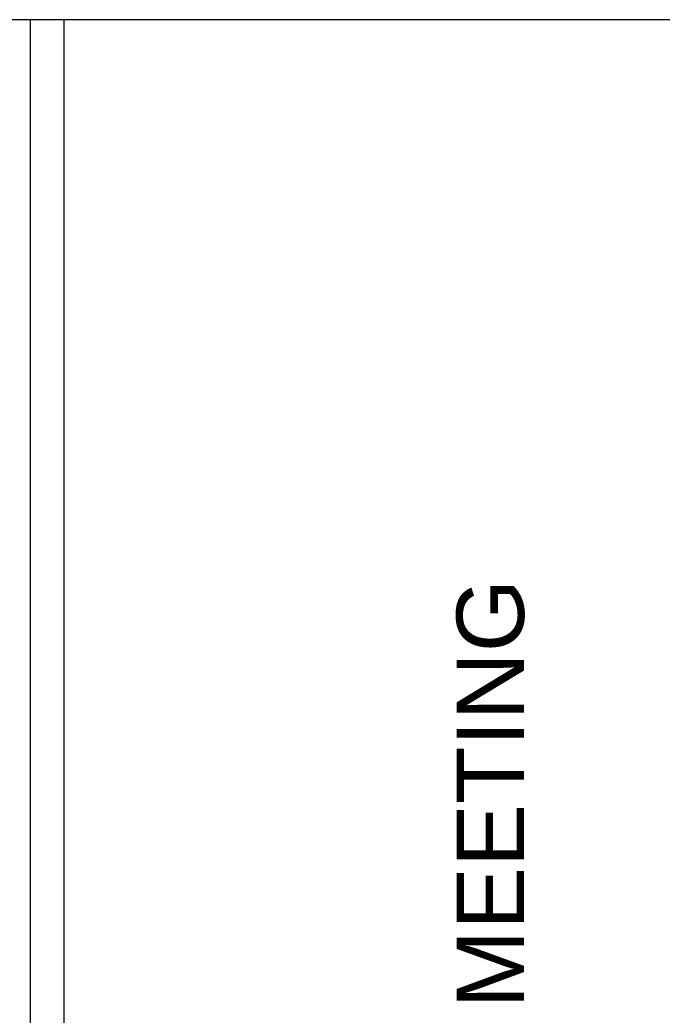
# Model space of a CAD drawing. Extents: x 65572 to 72871, y 30718 to 33858.
# Drawn here: x 65620.3 to 65667.9, y 31670.4 to 31744.1 of the extents above; entities that cross this region are included whole.
import ezdxf

# ---------------------------------------------------------------- set-up
doc = ezdxf.new("R2010")
doc.units = 0
doc.header["$LTSCALE"] = 0.5
doc.header["$MEASUREMENT"] = 0
doc.layers.add('Annotations', color=40, linetype='CONTINUOUS', lineweight=5)
doc.layers.add('Viewed', color=150, linetype='CONTINUOUS', lineweight=9)
doc.styles.get("Standard").update_dxf_attribs({"font": 'arial.ttf'})

msp = doc.modelspace()

# ---------------------------------------------------------------- linework, layer by layer
at = {"layer": 'Viewed', "linetype": 'ByBlock'}
for p, q in [((65710.019764, 31744.096248), (65602.553851, 31744.096248)), ((65621.047985, 31744.096248), (65621.047985, 31651.625579)), ((65621.047985, 31744.096248), (65621.047985, 31651.625579)), ((65623.547192, 31744.096248), (65623.547192, 31654.124786)), ((65623.547192, 31744.096248), (65623.547192, 31654.124786))]:
    msp.add_line(p, q, dxfattribs=at)

# ---------------------------------------------------------------- texts
at = {"layer": 'Annotations', "insert": (65652.660688, 31670.852237), "char_height": 5, "width": 60.99887021, "attachment_point": 1, "rotation": 90}
msp.add_mtext('MEETING', dxfattribs=at)

doc.saveas('drawing.dxf')
